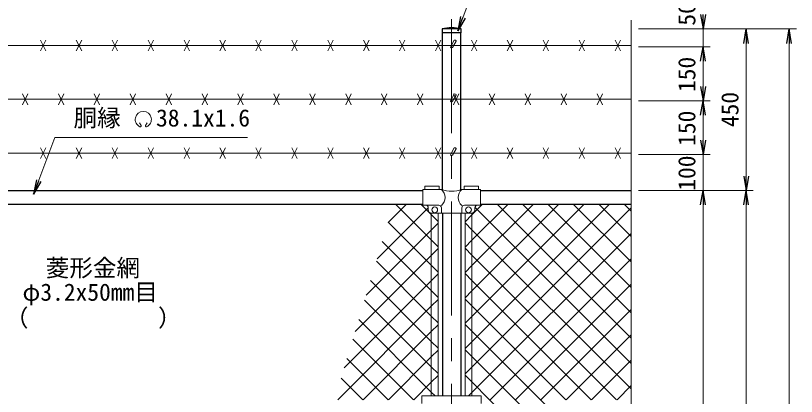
# Model space of a CAD drawing. Units: millimetres, scale not verified. Extents: x -4200 to 4200, y -2970 to 2970.
# Drawn here: x -2599 to -425, y 686 to 1747 of the extents above; entities that cross this region are included whole.
import ezdxf
from ezdxf.enums import TextEntityAlignment as Align

# ---------------------------------------------------------------- set-up
doc = ezdxf.new("R2010")
doc.units = ezdxf.units.MM
doc.header["$LTSCALE"] = 10
doc.linetypes.add('USER1', pattern=[50.8, 31.75, -6.35, 6.35, -6.35])
for name, color, linetype, lineweight in [('0-1_D-BMK', 2, 'USER1', 13), ('0-2_D-STR1', 1, 'Continuous', 25), ('0-3_D-STR-DIM', 7, 'Continuous', 13), ('0-B_D-STR2', 7, 'Continuous', 13), ('0-C_D-STR3', 3, 'Continuous', 13), ('0-D_D-STR-TXT', 7, 'Continuous', 13)]:
    doc.layers.add(name, color=color, linetype=linetype, lineweight=lineweight)
doc.layers.add('0-4_0', color=7, linetype='Continuous')
doc.styles.add('ＭＳ ゴシック', font='')
doc.styles.get('ＭＳ ゴシック').set_extended_font_data('MS Gothic')

# ---------------------------------------------------------------- blocks, each defined once
blk = doc.blocks.new('_Open')
at = {"layer": '0-4_0'}
blk.add_line((-10, 1.667), (0, 0), dxfattribs=at)
blk.add_lwpolyline([(-10, -1.667), (0, 0), (-10, 0)], dxfattribs=at)

msp = doc.modelspace()

# ---------------------------------------------------------------- linework, layer by layer
at = {"layer": '0-1_D-BMK'}
msp.add_line((-1384.97, 1737.06), (-1384.97, -920), dxfattribs=at)
at = {"layer": '0-2_D-STR1'}
for p, q in [((-1358.37, 1710), (-1411.57, 1710)), ((-1411.57, 1710), (-1411.57, 1699)), ((-1358.37, 1699), (-1411.57, 1699)), ((-1410.37, 1263), (-1410.37, 1699)), ((-1359.57, 1263), (-1359.57, 1699)), ((-1358.37, 1699), (-1358.37, 1710)), ((-3304.97, 1260), (-1464.97, 1260)), ((-1304.97, 1260), (-884.97, 1260)), ((-3304.97, 1222), (-1464.97, 1222)), ((-1304.97, 1222), (-884.97, 1222)), ((-1410.37, 1197), (-1410.37, 687.5)), ((-1359.57, 1197), (-1359.57, 687.5))]:
    msp.add_line(p, q, dxfattribs=at)
msp.add_arc((-1384.97, 1593.57), 119.43, 77.13052, 102.86948, dxfattribs=at)
at = {"layer": '0-3_D-STR-DIM'}
for p, q in [((-884.97, 1735), (-884.97, 410.65)), ((-864.97, 1710), (-424.97, 1710)), ((-864.97, 1710), (-664.97, 1710)), ((-864.97, 1710), (-544.97, 1710)), ((-684.97, 1660), (-684.97, 1710)), ((-864.97, 1660), (-664.97, 1660)), ((-864.97, 1660), (-664.97, 1660)), ((-564.97, 1300), (-564.97, 1670)), ((-444.97, 1670), (-444.97, -850)), ((-684.97, 1550), (-684.97, 1620)), ((-684.97, 1620), (-684.97, 1580)), ((-864.97, 1510), (-664.97, 1510)), ((-864.97, 1510), (-664.97, 1510)), ((-684.97, 1400), (-684.97, 1470)), ((-684.97, 1400), (-684.97, 1440)), ((-864.97, 1360), (-664.97, 1360)), ((-864.97, 1360), (-664.97, 1360)), ((-684.97, 1260), (-684.97, 1360)), ((-864.97, 1260), (-664.97, 1260)), ((-864.97, 1260), (-544.97, 1260)), ((-864.97, 1260), (-544.97, 1260)), ((-864.97, 1260), (-664.97, 1260)), ((-684.97, 1220), (-684.97, -450)), ((-684.97, 1220), (-684.97, 1180)), ((-564.97, 1220), (-564.97, -500))]:
    msp.add_line(p, q, dxfattribs=at)
at = {"layer": '0-B_D-STR2'}
for p, q in [((-1561.88, 1170.79), (-1510.67, 1222)), ((-1441.47, 1122.3), (-1541.18, 1222)), ((-1441.47, 1193.01), (-1470.46, 1222)), ((-1328.47, 1192.06), (-1298.53, 1222)), ((-1328.47, 1121.35), (-1227.82, 1222)), ((-1328.47, 1050.64), (-1157.11, 1222)), ((-1328.47, 979.93), (-1086.4, 1222)), ((-1328.47, 909.22), (-1015.69, 1222)), ((-1328.47, 838.51), (-944.98, 1222)), ((-884.97, 848.64), (-1258.33, 1222)), ((-884.97, 919.35), (-1187.62, 1222)), ((-884.97, 990.06), (-1116.91, 1222)), ((-884.97, 1060.77), (-1046.2, 1222)), ((-884.97, 1131.48), (-975.49, 1222)), ((-884.97, 1202.2), (-904.78, 1222)), ((-1592.41, 1069.54), (-1449.97, 1211.98)), ((-884.97, 777.93), (-1320.58, 1213.53)), ((-1422.47, 1174.01), (-1441.47, 1193.01)), ((-1347.47, 1173.06), (-1328.47, 1192.06)), ((-1441.47, 1051.59), (-1561.6, 1171.71)), ((-1441.47, 1149.77), (-1422.47, 1168.77)), ((-1622.94, 968.3), (-1441.47, 1149.77)), ((-1441.47, 980.88), (-1577.98, 1117.39)), ((-1422.47, 1103.3), (-1441.47, 1122.3)), ((-1347.47, 1102.35), (-1328.47, 1121.35)), ((-1441.47, 1079.06), (-1422.47, 1098.06)), ((-1328.47, 1080.01), (-1347.47, 1099.01)), ((-1653.48, 867.06), (-1441.47, 1079.06)), ((-925.46, 677), (-1328.47, 1080.01)), ((-1277.85, 677), (-884.97, 1069.87)), ((-1441.47, 910.17), (-1594.37, 1063.06)), ((-1422.47, 1032.59), (-1441.47, 1051.59)), ((-1347.47, 1031.64), (-1328.47, 1050.64)), ((-1441.47, 1008.35), (-1422.47, 1027.35)), ((-1328.47, 1009.3), (-1347.47, 1028.3)), ((-1684.01, 765.81), (-1441.47, 1008.35)), ((-1441.47, 839.46), (-1610.75, 1008.73)), ((-996.18, 677), (-1328.47, 1009.3)), ((-1422.47, 961.88), (-1441.47, 980.88)), ((-1347.47, 960.93), (-1328.47, 979.93)), ((-1207.14, 677), (-884.97, 999.16)), ((-1441.47, 937.64), (-1422.47, 956.64)), ((-1328.47, 938.59), (-1347.47, 957.59)), ((-1702.11, 677), (-1441.47, 937.64)), ((-1441.47, 768.75), (-1627.13, 954.41)), ((-1066.89, 677), (-1328.47, 938.59)), ((-1136.43, 677), (-884.97, 928.45)), ((-1422.47, 891.17), (-1441.47, 910.17)), ((-1347.47, 890.22), (-1328.47, 909.22)), ((-1441.47, 866.93), (-1422.47, 885.93)), ((-1631.4, 677), (-1441.47, 866.93)), ((-1065.72, 677), (-884.97, 857.74)), ((-1491.15, 677), (-1659.9, 845.75)), ((-1422.47, 820.46), (-1441.47, 839.46)), ((-1347.47, 819.51), (-1328.47, 838.51)), ((-1441.47, 796.22), (-1422.47, 815.22)), ((-1561.86, 677), (-1676.29, 791.42)), ((-1560.69, 677), (-1441.47, 796.22)), ((-995.01, 677), (-884.97, 787.03)), ((-1422.47, 749.75), (-1441.47, 768.75)), ((-1441.47, 725.51), (-1422.47, 744.51)), ((-1632.57, 677), (-1692.67, 737.1)), ((-1489.98, 677), (-1441.47, 725.51)), ((-924.29, 677), (-884.97, 716.32))]:
    msp.add_line(p, q, dxfattribs=at)
for points in [[(-1347.47, 748.79), (-1328.47, 767.79), (-884.97, 1211.29)], [(-884.97, 707.22), (-1328.47, 1150.72), (-1347.47, 1169.72)], [(-1338.06, 687.5), (-1328.47, 697.08), (-884.97, 1140.58)], [(-1430.94, 687.5), (-1441.47, 698.03), (-1643.52, 900.08)], [(-884.97, 424.38), (-1137.6, 677), (-1328.47, 867.88), (-1347.47, 886.88)], [(-907.95, 376.64), (-1208.31, 677), (-1328.47, 797.17), (-1347.47, 816.17)], [(-884.97, 282.96), (-1279.02, 677), (-1328.47, 726.46), (-1347.47, 745.46)]]:
    msp.add_lwpolyline(points, dxfattribs=at)
at = {"layer": '0-C_D-STR3'}
for p, q in [((-2529.97, 1649), (-2514.97, 1679)), ((-2529.97, 1679), (-2514.97, 1649)), ((-2429.97, 1649), (-2414.97, 1679)), ((-2429.97, 1679), (-2414.97, 1649)), ((-2329.97, 1649), (-2314.97, 1679)), ((-2329.97, 1679), (-2314.97, 1649)), ((-2229.97, 1649), (-2214.97, 1679)), ((-2229.97, 1679), (-2214.97, 1649)), ((-2129.97, 1649), (-2114.97, 1679)), ((-2129.97, 1679), (-2114.97, 1649)), ((-2029.97, 1649), (-2014.97, 1679)), ((-2029.97, 1679), (-2014.97, 1649)), ((-1929.97, 1649), (-1914.97, 1679)), ((-1929.97, 1679), (-1914.97, 1649)), ((-1829.97, 1649), (-1814.97, 1679)), ((-1829.97, 1679), (-1814.97, 1649)), ((-1729.97, 1649), (-1714.97, 1679)), ((-1729.97, 1679), (-1714.97, 1649)), ((-1629.97, 1649), (-1614.97, 1679)), ((-1629.97, 1679), (-1614.97, 1649)), ((-1529.97, 1649), (-1514.97, 1679)), ((-1529.97, 1679), (-1514.97, 1649)), ((-1429.97, 1649), (-1414.97, 1679)), ((-1429.97, 1679), (-1414.97, 1649)), ((-1387.57, 1661.5), (-1377.68, 1678.64)), ((-1382.38, 1658.5), (-1372.48, 1675.64)), ((-1329.97, 1649), (-1314.97, 1679)), ((-1329.97, 1679), (-1314.97, 1649)), ((-1229.97, 1649), (-1214.97, 1679)), ((-1229.97, 1679), (-1214.97, 1649)), ((-1129.97, 1649), (-1114.97, 1679)), ((-1129.97, 1679), (-1114.97, 1649)), ((-1029.97, 1649), (-1014.97, 1679)), ((-1029.97, 1679), (-1014.97, 1649)), ((-929.97, 1649), (-914.97, 1679)), ((-929.97, 1679), (-914.97, 1649)), ((-884.97, 1664), (-3384.97, 1664)), ((-2579.97, 1499), (-2564.97, 1529)), ((-2579.97, 1529), (-2564.97, 1499)), ((-2479.97, 1499), (-2464.97, 1529)), ((-2479.97, 1529), (-2464.97, 1499)), ((-2379.97, 1499), (-2364.97, 1529)), ((-2379.97, 1529), (-2364.97, 1499)), ((-2279.97, 1499), (-2264.97, 1529)), ((-2279.97, 1529), (-2264.97, 1499)), ((-2179.97, 1499), (-2164.97, 1529)), ((-2179.97, 1529), (-2164.97, 1499)), ((-2079.97, 1499), (-2064.97, 1529)), ((-2079.97, 1529), (-2064.97, 1499)), ((-1979.97, 1499), (-1964.97, 1529)), ((-1979.97, 1529), (-1964.97, 1499)), ((-1879.97, 1499), (-1864.97, 1529)), ((-1879.97, 1529), (-1864.97, 1499)), ((-1779.97, 1499), (-1764.97, 1529)), ((-1779.97, 1529), (-1764.97, 1499)), ((-1679.97, 1499), (-1664.97, 1529)), ((-1679.97, 1529), (-1664.97, 1499)), ((-1579.97, 1499), (-1564.97, 1529)), ((-1579.97, 1529), (-1564.97, 1499)), ((-1479.97, 1499), (-1464.97, 1529)), ((-1479.97, 1529), (-1464.97, 1499)), ((-1387.57, 1511.5), (-1377.68, 1528.64)), ((-1382.38, 1508.5), (-1372.48, 1525.64)), ((-1379.97, 1499), (-1364.97, 1529)), ((-1379.97, 1529), (-1364.97, 1499)), ((-1279.97, 1499), (-1264.97, 1529)), ((-1279.97, 1529), (-1264.97, 1499)), ((-1179.97, 1499), (-1164.97, 1529)), ((-1179.97, 1529), (-1164.97, 1499)), ((-1079.97, 1499), (-1064.97, 1529)), ((-1079.97, 1529), (-1064.97, 1499)), ((-979.97, 1499), (-964.97, 1529)), ((-979.97, 1529), (-964.97, 1499)), ((-884.97, 1514), (-3384.97, 1514)), ((-2529.97, 1349), (-2514.97, 1379)), ((-2529.97, 1379), (-2514.97, 1349)), ((-2429.97, 1349), (-2414.97, 1379)), ((-2429.97, 1379), (-2414.97, 1349)), ((-2329.97, 1349), (-2314.97, 1379)), ((-2329.97, 1379), (-2314.97, 1349)), ((-2229.97, 1349), (-2214.97, 1379)), ((-2229.97, 1379), (-2214.97, 1349)), ((-2129.97, 1349), (-2114.97, 1379)), ((-2129.97, 1379), (-2114.97, 1349)), ((-2029.97, 1349), (-2014.97, 1379)), ((-2029.97, 1379), (-2014.97, 1349)), ((-1929.97, 1349), (-1914.97, 1379)), ((-1929.97, 1379), (-1914.97, 1349)), ((-1829.97, 1349), (-1814.97, 1379)), ((-1829.97, 1379), (-1814.97, 1349)), ((-1729.97, 1349), (-1714.97, 1379)), ((-1729.97, 1379), (-1714.97, 1349)), ((-1629.97, 1349), (-1614.97, 1379)), ((-1629.97, 1379), (-1614.97, 1349)), ((-1529.97, 1349), (-1514.97, 1379)), ((-1529.97, 1379), (-1514.97, 1349)), ((-1429.97, 1349), (-1414.97, 1379)), ((-1429.97, 1379), (-1414.97, 1349)), ((-1387.57, 1361.5), (-1377.68, 1378.64)), ((-1382.38, 1358.5), (-1372.48, 1375.64)), ((-1329.97, 1349), (-1314.97, 1379)), ((-1329.97, 1379), (-1314.97, 1349)), ((-1229.97, 1349), (-1214.97, 1379)), ((-1229.97, 1379), (-1214.97, 1349)), ((-1129.97, 1349), (-1114.97, 1379)), ((-1129.97, 1379), (-1114.97, 1349)), ((-1029.97, 1349), (-1014.97, 1379)), ((-1029.97, 1379), (-1014.97, 1349)), ((-929.97, 1349), (-914.97, 1379)), ((-929.97, 1379), (-914.97, 1349)), ((-884.97, 1364), (-3384.97, 1364)), ((-1464.97, 1219), (-1464.97, 1263)), ((-1413.52, 1263), (-1464.97, 1263)), ((-1419.97, 1272.3), (-1459.97, 1272.3)), ((-1459.97, 1263), (-1459.97, 1272.3)), ((-1419.97, 1263), (-1419.97, 1272.3)), ((-1304.97, 1263), (-1356.42, 1263)), ((-1309.97, 1272.3), (-1349.97, 1272.3)), ((-1349.97, 1263), (-1349.97, 1272.3)), ((-1309.97, 1263), (-1309.97, 1272.3)), ((-1304.97, 1219), (-1304.97, 1263)), ((-1420.52, 1219), (-1464.97, 1219)), ((-1304.97, 1219), (-1349.42, 1219)), ((-1449.97, 1207), (-1449.97, 1212)), ((-1441.47, 1197.11), (-1441.47, 687.5)), ((-1439.97, 1197), (-1329.97, 1197)), ((-1422.47, 1197), (-1422.47, 687.5)), ((-1413.52, 1197), (-1413.52, 1212)), ((-1356.42, 1197), (-1356.42, 1212)), ((-1347.47, 1197), (-1347.47, 687.5)), ((-1328.47, 1197.11), (-1328.47, 687.5)), ((-1319.97, 1207), (-1319.97, 1212)), ((-1467.47, 687.5), (-1467.47, 666.5)), ((-1302.47, 687.5), (-1467.47, 687.5)), ((-1302.47, 687.5), (-1302.47, 666.5))]:
    msp.add_line(p, q, dxfattribs=at)
for centre in [(-1431.97, 1206), (-1337.97, 1206)]:
    msp.add_circle(centre, 8, dxfattribs=at)
for centre, radius, start, end in [((-1384.97, 1660), 3, 150, 330), ((-1384.97, 1510), 3, 150, 330), ((-1384.97, 1360), 3, 150, 330), ((-1384.97, 1343.49), 85.4, 250.46947, 289.53053), ((-1432.65, 1240.56), 29.48, 310.4464, 49.5536), ((-1337.3, 1240.56), 29.48, 130.4464, 229.5536), ((-1456.97, 1212), 7, 0, 90), ((-1420.52, 1212), 7, 0, 90), ((-1349.42, 1212), 7, 90, 180), ((-1312.97, 1212), 7, 90, 180), ((-1439.97, 1207), 10, 180, 270), ((-1329.97, 1207), 10, 270, 0)]:
    msp.add_arc(centre, radius, start, end, dxfattribs=at)
for centre in [(-1375.08, 1677.14), (-1375.08, 1527.14), (-1375.08, 1377.14)]:
    msp.add_ellipse(centre, major_axis=(-2.6, 1.5), ratio=0.5, start_param=3.1415927, end_param=6.2831853, dxfattribs=at)
at = {"layer": '0-D_D-STR-TXT'}
for p, q in [((-2249.66, 1440.87), (-2253.8, 1448.05)), ((-2237.17, 1440.87), (-2233.03, 1448.05))]:
    msp.add_line(p, q, dxfattribs=at)
for points in [[(-775.52, 1858), (-1310.2, 1858), (-1366.89, 1706.66)], [(-1953.16, 1408), (-2489.46, 1408), (-2548.1, 1251.43)]]:
    msp.add_lwpolyline(points, dxfattribs=at)
for centre, radius, start, end in [((-2243.41, 1458.04), 22.5, 294.32478, 245.67522), ((-2251.71, 1439.63), 2.37, 245.67522, 30), ((-2235.12, 1439.63), 2.37, 150, 294.32478)]:
    msp.add_arc(centre, radius, start, end, dxfattribs=at)

# ---------------------------------------------------------------- block references
at = {"layer": '0-3_D-STR-DIM', "xscale": 4, "yscale": 4}
for p, rotation in [((-684.97, 1710), 270), ((-564.97, 1710), 90), ((-444.97, 1710), 90), ((-684.97, 1660), 90), ((-684.97, 1660), 90), ((-684.97, 1510), 270), ((-684.97, 1510), 90), ((-684.97, 1360), 270), ((-684.97, 1360), 270), ((-564.97, 1260), 270), ((-684.97, 1260), 90), ((-684.97, 1260), 90), ((-564.97, 1260), 90)]:
    msp.add_blockref('_Open', p, dxfattribs=dict(at, rotation=rotation))
at = {"layer": '0-D_D-STR-TXT', "xscale": 4, "yscale": 4, "rotation": 249.46512}
for p in [(-1367.59, 1704.78), (-2548.8, 1249.56)]:
    msp.add_blockref('_Open', p, dxfattribs=at)

# ---------------------------------------------------------------- texts
at = {"layer": '0-3_D-STR-DIM', "style": 'ＭＳ ゴシック'}
for s, p in [('50', (-691.72, 1719.28)), ('150', (-691.72, 1534.35)), ('450', (-571.72, 1436.5)), ('150', (-691.72, 1384.35)), ('100', (-691.72, 1259.35))]:
    msp.add_text(s, height=48.09, rotation=90, dxfattribs=at).set_placement(p, align=Align.BOTTOM_LEFT)
at = {"layer": '0-D_D-STR-TXT', "style": 'ＭＳ ゴシック'}
for s, p in [('胴縁 \u300038.1x1.6', (-2437.52, 1423.78)), ('菱形金網', (-2514.92, 1005.9)), ('φ3.2x50mm目', (-2579.9, 938.31)), ('（\u3000\u3000   \u3000\u3000）', (-2628.63, 866.66))]:
    msp.add_text(s, height=48.09, dxfattribs=at).set_placement(p, align=Align.BOTTOM_LEFT)

doc.saveas('drawing.dxf')
